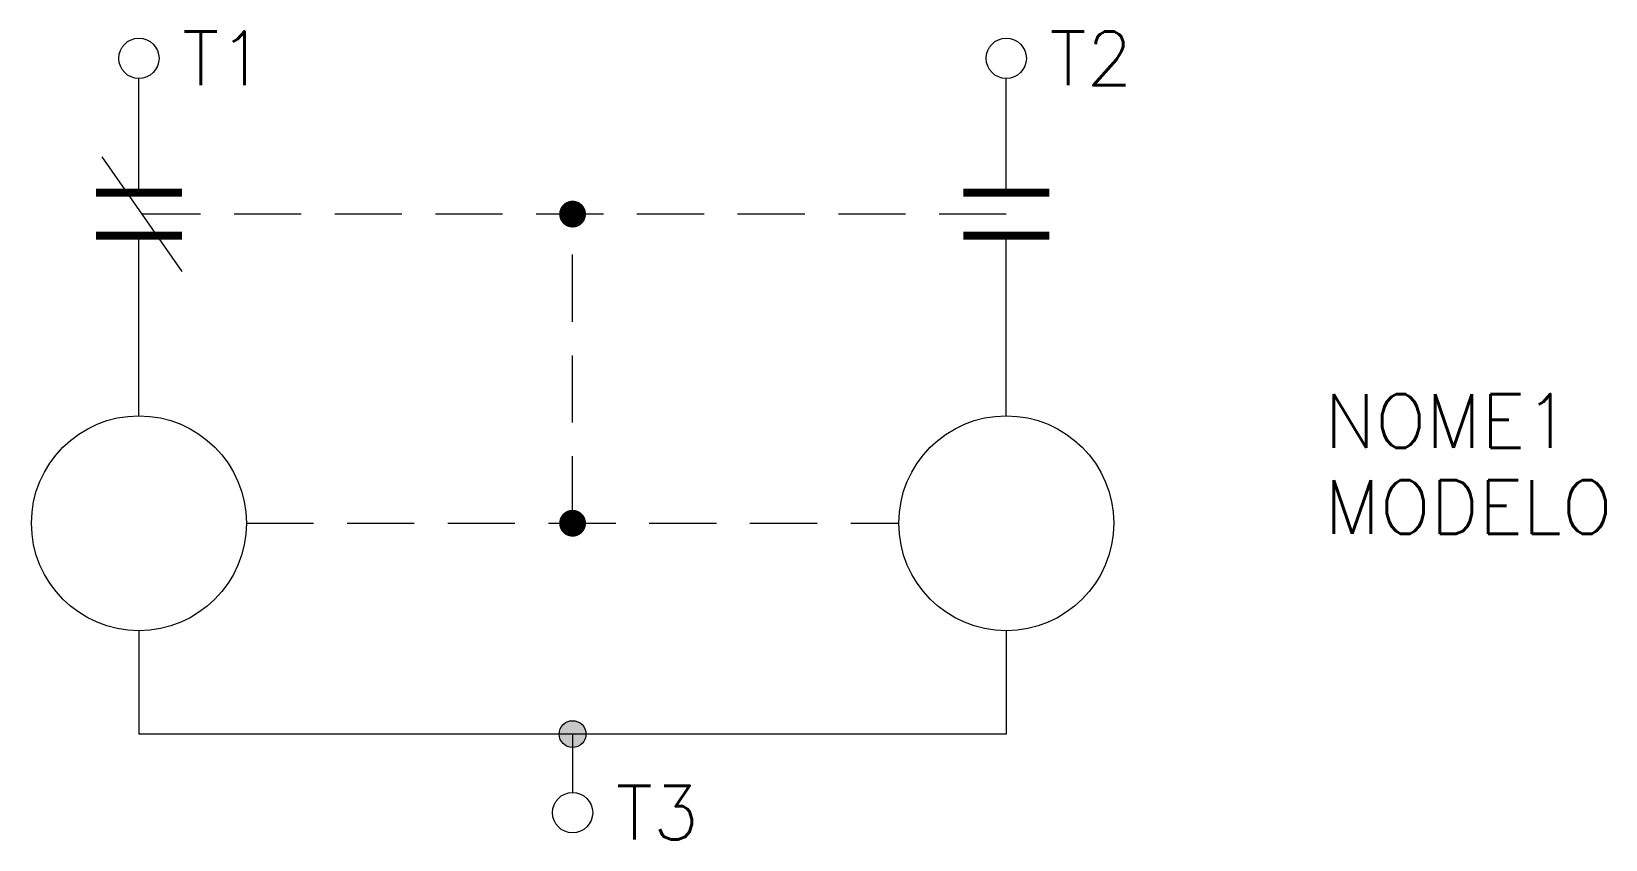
# Model space of a CAD drawing. Header units: millimetres. Extents: x -5.1 to 53.5, y -29.8 to 0.2.
import ezdxf
from ezdxf.enums import TextEntityAlignment as Align

# ---------------------------------------------------------------- set-up
doc = ezdxf.new("R2010")
doc.units = ezdxf.units.MM
doc.header["$LTSCALE"] = 10
doc.linetypes.add('HIDDEN', pattern=[0.375, 0.25, -0.125])
doc.styles.add('ROMANS', font='romans.shx')

msp = doc.modelspace()

# ---------------------------------------------------------------- hatches: boundary and pattern name
msp.add_hatch(color=256).paths.add_polyline_path([(14.499, -25.912, 1), (15.499, -25.912, 1)])

# ---------------------------------------------------------------- linework, layer by layer
at = {"color": 7, "linetype": 'Continuous'}
for p, q in [((-1.146, -5.75), (-1.146, -1.5)), ((31.146, -5.75), (31.146, -1.5))]:
    msp.add_line(p, q, dxfattribs=at)
at = {"color": 7}
for p, q in [((-2.522, -4.412), (0.449, -8.688)), ((-1.146, -22.06), (-1.146, -25.912)), ((15, -25.912), (15, -28.086))]:
    msp.add_line(p, q, dxfattribs=at)
at = {"color": 7, "linetype": 'HIDDEN'}
for p, q in [((31.146, -6.55), (-1.037, -6.55)), ((15, -18.06), (15, -6.55)), ((2.854, -18.06), (27.146, -18.06))]:
    msp.add_line(p, q, dxfattribs=at)
at = {"color": 7, "const_width": 0.3}
for points in [[(-2.746, -5.75), (0.454, -5.75)], [(29.546, -5.75), (32.746, -5.75)], [(-2.746, -7.35), (0.454, -7.35)], [(29.546, -7.35), (32.746, -7.35)]]:
    msp.add_lwpolyline(points, dxfattribs=at)
at = {"color": 7, "const_width": 0.5}
for points in [[(14.75, -6.55, -1), (15.25, -6.55, -1)], [(14.75, -18.06, -1), (15.25, -18.06, -1)]]:
    msp.add_lwpolyline(points, format="xyb", close=True, dxfattribs=at)
at = {"color": 7}
for points in [[(-1.146, -14.06), (-1.146, -7.35)], [(31.146, -14.06), (31.146, -7.35)], [(31.146, -22.06), (31.146, -25.912), (-1.146, -25.912)]]:
    msp.add_lwpolyline(points, dxfattribs=at)
for centre, radius in [((-1.146, -0.75), 0.75), ((31.146, -0.75), 0.75), ((-1.146, -18.06), 4), ((31.146, -18.06), 4), ((15, -28.836), 0.75)]:
    msp.add_circle(centre, radius, dxfattribs=at)
msp.add_circle((14.999, -25.912), 0.5)

# ---------------------------------------------------------------- texts
at = {"color": 7, "lineweight": -3, "style": 'ROMANS'}
for tag, p in [('T1', (0.47, -0.75)), ('T2', (32.761, -0.75)), ('NOME1', (43, -14.254)), ('MODELO', (43, -17.455)), ('T3', (16.615, -28.836))]:
    msp.add_attdef(tag, text='', height=2, dxfattribs=at).set_placement(p, align=Align.MIDDLE_LEFT)

doc.saveas('drawing.dxf')
